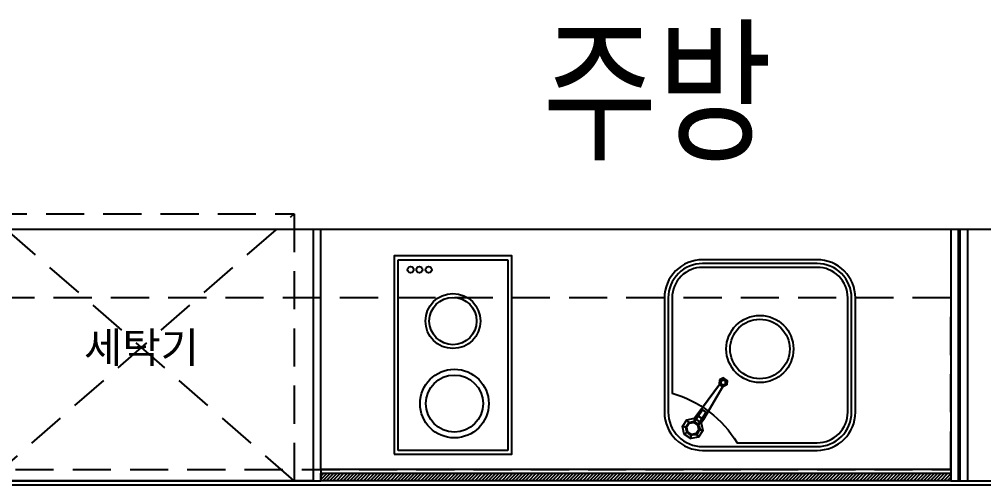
# Model space of a CAD drawing. Header units: millimetres. Extents: x 0 to 1390178, y 0 to 110113.
# Drawn here: x 703112 to 705638, y 22721 to 23941 of the extents above; entities that cross this region are included whole.
import ezdxf
from ezdxf.enums import TextEntityAlignment as Align
from ezdxf.xclip import XClip

# ---------------------------------------------------------------- set-up
doc = ezdxf.new("R2010")
doc.units = ezdxf.units.MM
doc.header["$LTSCALE"] = 100
doc.header["$XCLIPFRAME"] = 0
doc.linetypes.add('X - 단위세대 확장형$0$HID', pattern=[1.5, 1, -0.5])
for name, color, linetype in [('AA-XXXX-TEXT', 3, 'Continuous'), ('SYM', 7, 'Continuous'), ('X - 단위세대 확장형$0$AA-WAXM-CONC', 2, 'Continuous'), ('X - 단위세대 확장형$0$F-KIT', 6, 'Continuous'), ('X - 단위세대 확장형$0$X-25$0$AA-FFXM-KICH', 4, 'Continuous'), ('X - 단위세대 확장형$0$X-25$0$AA-XXXX-FINL', 6, 'Continuous')]:
    doc.layers.add(name, color=color, linetype=linetype)
doc.layers.add('X - 단위세대 확장형$0$A-MC', color=171, linetype='Continuous', plot=False)
doc.layers.add('X - 단위세대 확장형$0$DEFPOINT', color=163, linetype='Continuous', plot=False)
doc.styles.add('HAUD01', font='Dotum.ttf')
doc.styles.add('X - 단위세대 확장형$0$X-55$0$맑은 고딕', font='malgun.ttf')

# ---------------------------------------------------------------- blocks, each defined once
blk = doc.blocks.new('X - 단위세대 확장형$0$X-25$0$C14E34527')
at = {"layer": 'X - 단위세대 확장형$0$X-25$0$AA-FFXM-KICH', "color": 8, "linetype": 'Continuous', "ltscale": 0.5}
blk.add_line((87.2, 116.4), (65.1, 83.1), dxfattribs=at)
for points in [[(112.8, 147.5), (116.9, 127.2), (105.5, 109.9), (85.2, 105.8), (67.9, 117.2), (63.8, 137.5), (75.2, 154.8), (95.5, 158.9)], [(103.8, 141.4), (106.3, 129.3), (99.4, 118.9), (87.2, 116.4), (76.9, 123.3), (74.4, 135.5), (81.2, 145.8), (93.4, 148.3)], [(103.8, 141.4), (106.3, 129.3), (99.4, 118.9), (87.2, 116.4), (76.9, 123.3), (74.4, 135.5), (81.2, 145.8), (93.4, 148.3)]]:
    blk.add_lwpolyline(points, close=True, dxfattribs=at)
blk.add_circle((89.7, 132.3), 18, dxfattribs=at)
for points in [[(75.2, 154.8), (81.2, 145.8), (74.4, 135.5), (63.8, 137.5)], [(95.5, 158.9), (93.4, 148.3), (81.2, 145.8), (75.2, 154.8)], [(112.8, 147.5), (95.5, 158.9), (93.4, 148.3), (103.8, 141.4)], [(67.9, 117.2), (63.8, 137.5), (74.4, 135.5), (76.9, 123.3)], [(105.5, 109.9), (99.4, 118.9), (106.3, 129.3), (116.9, 127.2)], [(116.9, 127.2), (106.3, 129.3), (103.8, 141.4), (112.8, 147.5)], [(79.6, 97.5), (62.4, 108.9), (11.5, 22.7), (20.1, 16.9)], [(11.5, 22.7), (11.5, 22.7), (62.4, 108.9)], [(11.5, 22.7), (62.4, 108.9), (79.6, 97.5), (20.1, 16.9)], [(76.9, 123.3), (87.2, 116.4), (65.1, 83.1), (54.8, 89.9)], [(65.1, 83.1), (54.8, 89.9), (76.9, 123.3), (87.2, 116.4)], [(54.8, 89.9), (76.9, 123.3), (76.9, 123.3), (54.8, 89.9)], [(67.9, 117.2), (62.4, 108.9), (62.4, 108.9), (76.9, 123.3)], [(62.4, 108.9), (76.9, 123.3), (87.2, 116.4), (79.6, 97.5)], [(67.9, 117.2), (62.4, 108.9), (79.6, 97.5), (85.2, 105.8)], [(87.2, 116.4), (65.1, 83.1), (87.2, 116.4)], [(85.2, 105.8), (87.2, 116.4), (76.9, 123.3), (67.9, 117.2)], [(79.6, 97.5), (85.2, 105.8), (87.2, 116.4), (79.6, 97.5)], [(105.5, 109.9), (85.2, 105.8), (87.2, 116.4), (99.4, 118.9)], [(20.1, 16.9), (20.1, 16.9), (79.6, 97.5)], [(0.7, 17.8), (4.5, 15.3), (4.1, 8.4), (0, 6.3)], [(0, 6.3), (9.6, 0), (9.9, 4.6), (4.1, 8.4)], [(19.9, 5.1), (16, 7.7), (9.9, 4.6), (9.6, 0)], [(10.7, 18.3), (11.5, 22.7), (20.1, 16.9), (16.4, 14.5)], [(11.5, 22.7), (11, 22.9), (20.6, 16.6), (20.1, 16.9)]]:
    blk.add_3dface(points, dxfattribs=at)
for points, invisible_edges in [([(93.4, 148.3), (81.2, 145.8), (74.4, 135.5), (76.9, 123.3)], 8), ([(103.8, 141.4), (93.4, 148.3), (76.9, 123.3), (87.2, 116.4)], 10), ([(87.2, 116.4), (99.4, 118.9), (106.3, 129.3), (103.8, 141.4)], 8), ([(4.5, 15.3), (0.7, 17.8), (11, 22.9), (11.5, 22.7)], 8), ([(4.5, 15.3), (4.1, 8.4), (9.9, 4.6), (16, 7.7)], 8), ([(11.5, 22.7), (11.5, 22.7), (10.7, 18.3), (4.5, 15.3)], 8), ([(16, 7.7), (16.4, 14.5), (10.7, 18.3), (4.5, 15.3)], 8), ([(16.4, 14.5), (16, 7.7), (19.9, 5.1), (20.6, 16.6)], 8), ([(20.6, 16.6), (20.1, 16.9), (20.1, 16.9), (16.4, 14.5)], 8)]:
    blk.add_3dface(points, dxfattribs=dict(at, invisible_edges=invisible_edges))
blk = doc.blocks.new('X - 단위세대 확장형$0$X-25$0$C3F035890')
at = {"layer": 'X - 단위세대 확장형$0$X-25$0$AA-FFXM-KICH', "color": 8, "linetype": 'ByBlock', "ltscale": 2}
for points in [[(100, 221.3), (400, 221.3, 0.414214), (500, 321.3), (500, 621.3, 0.414214), (400, 721.3), (100, 721.3, 0.414214), (0, 621.3), (0, 321.3, 0.414214)], [(100, 231.3), (400, 231.3, 0.414214), (490, 321.3), (490, 621.3, 0.414214), (400, 711.3), (100, 711.3, 0.414214), (10, 621.3), (10, 321.3, 0.414214)], [(100, 241.3), (400, 241.3, 0.414214), (480, 321.3), (480, 571.3, -0.18912), (309.6, 701.3), (100, 701.3, 0.414214), (20, 621.3), (20, 321.3, 0.414214)]]:
    blk.add_lwpolyline(points, format="xyb", close=True, dxfattribs=at)
for radius in [88, 78]:
    blk.add_circle((250, 455.4), radius, dxfattribs=at)
at = {"layer": 'X - 단위세대 확장형$0$X-25$0$AA-FFXM-KICH', "linetype": 'ByBlock', "ltscale": 2}
blk.add_blockref('X - 단위세대 확장형$0$X-25$0$C14E34527', (335.7, 531.4), dxfattribs=at)
blk = doc.blocks.new('X - 단위세대 확장형$0$X-25$0$C4E620756')
at = {"layer": 'X - 단위세대 확장형$0$X-25$0$AA-XXXX-FINL', "color": 8}
for p, q in [((10, 10), (10, 510)), ((10, 10), (10, 510)), ((10, 510), (298, 510)), ((298, 510), (298, 10)), ((298, 510), (298, 10)), ((298, 10), (10, 10))]:
    blk.add_line(p, q, dxfattribs=at)
blk.add_lwpolyline([(308, 520), (0, 520), (0, 0), (308, 0)], close=True, dxfattribs=at)
blk.add_lwpolyline([(308, 520), (0, 520), (0, 0), (308, 0)], close=True, dxfattribs=at)
for centre, radius in [((150.2, 387.2), 89.9), ((150.2, 387.2), 89.9), ((150.2, 387.2), 74.9), ((150.2, 387.2), 74.9), ((154, 170.8), 72), ((154, 170.8), 62), ((217.8, 36.2), 8.02), ((241.9, 36.2), 8.02), ((265.2, 36.2), 8.02)]:
    blk.add_circle(centre, radius, dxfattribs=at)
blk = doc.blocks.new('X - 단위세대 확장형$0$A$C23D95991')
at = {"layer": 'X - 단위세대 확장형$0$F-KIT', "color": 8, "linetype": 'X - 단위세대 확장형$0$HID'}
for p, q in [((-400, -350), (400, 350)), ((400, -350), (-400, 350))]:
    blk.add_line(p, q, dxfattribs=at)
blk.add_lwpolyline([(-400, -350), (-400, 350), (400, 350), (400, -350)], close=True, dxfattribs=at)
at = {"layer": 'X - 단위세대 확장형$0$DEFPOINT', "style": 'X - 단위세대 확장형$0$X-55$0$맑은 고딕'}
blk.add_text('세탁기', height=80, dxfattribs=at).set_placement((0, 0), align=Align.MIDDLE_CENTER)
blk = doc.blocks.new('X - 단위세대 확장형$0$A$C11416124')
at = {"layer": 'X - 단위세대 확장형$0$X-25$0$AA-XXXX-FINL'}
h = blk.add_hatch(dxfattribs=at)
h.set_pattern_fill('ANSI31', color=5, scale=50, angle=810)
h.set_pattern_definition([(135, (-3018850.9825, -1303725.2134), (-4.419417382, -4.419417382), [])])
h.paths.add_polyline_path([(6999.4, 5298.8), (6999.4, 3648.8), (6979.4, 3648.8), (6979.4, 5298.8)])
at = {"layer": 'X - 단위세대 확장형$0$A-MC'}
for p, q in [((6999.4, 5298.8), (6999.4, 9671.3)), ((6969.4, 5298.8), (6999.4, 5298.8)), ((6969.4, 5298.8), (6969.4, 3648.8)), ((6969.4, 3648.8), (6999.4, 3648.8)), ((6999.4, 988.9), (6999.4, 3648.8))]:
    blk.add_line(p, q, dxfattribs=at)
at = {"layer": 'X - 단위세대 확장형$0$AA-WAXM-CONC'}
blk.add_line((7009.4, 1308.8), (7009.4, 9448.8), dxfattribs=at)
at = {"layer": 'X - 단위세대 확장형$0$F-KIT'}
for p, q in [((6339.4, 5298.8), (6339.4, 7828.8)), ((6999.4, 5343.8), (6339.4, 5343.8)), ((6999.4, 5323.8), (6339.4, 5323.8)), ((6999.4, 5318.8), (6339.4, 5318.8)), ((6339.4, 3628.8), (6339.4, 3648.8))]:
    blk.add_line(p, q, dxfattribs=at)
at = {"layer": 'X - 단위세대 확장형$0$F-KIT', "elevation": 0}
for points in [[(6969.4, 3648.8), (6339.4, 3648.8), (6339.4, 5298.8), (6969.4, 5298.8)], [(6999.4, 2548.8), (6339.4, 2548.8), (6339.4, 3628.8), (6999.4, 3628.8)]]:
    blk.add_lwpolyline(points, close=True, dxfattribs=at)
at = {"layer": 'X - 단위세대 확장형$0$F-KIT', "color": 5, "linetype": 'X - 단위세대 확장형$0$HID', "elevation": 0}
blk.add_lwpolyline([(6519.4, 2548.8), (6969.4, 2548.8), (6969.4, 5298.8), (6519.4, 5298.8)], close=True, dxfattribs=at)
at = {"layer": 'X - 단위세대 확장형$0$X-25$0$AA-XXXX-FINL', "color": 5, "elevation": 0}
blk.add_lwpolyline([(6999.4, 5298.8), (6999.4, 3648.8), (6979.4, 3648.8), (6979.4, 5298.8), (6999.4, 5298.8)], dxfattribs=at)
at = {"rotation": 90}
blk.add_blockref('X - 단위세대 확장형$0$A$C23D95991', (6649.4, 3178.8), dxfattribs=at)
at = {"layer": 'X - 단위세대 확장형$0$X-25$0$AA-XXXX-FINL', "linetype": 'ByBlock', "ltscale": 2, "zscale": -1, "rotation": 270}
for name, p in [('X - 단위세대 확장형$0$X-25$0$C3F035890', (6198.1, 5048.8)), ('X - 단위세대 확장형$0$X-25$0$C4E620756', (6409.4, 4148.8))]:
    blk.add_blockref(name, p, dxfattribs=at)
blk = doc.blocks.new('X - 단위세대 확장형', base_point=(-475.4, -286.7))
ref = blk.add_blockref('X - 단위세대 확장형$0$A$C11416124', (47503.2, 45622.5), dxfattribs=dict(rotation=270))
XClip(ref).set_block_clipping_path([(4389.4068502223, 988.9141629766), (7109.4068502223, 9671.3150731698)])
blk = doc.blocks.new('20220114_기준층 실명')
at = {"layer": 'AA-XXXX-TEXT', "style": 'HAUD01', "width": 0.8}
blk.add_text('주방', height=300, dxfattribs=at).set_placement((-30755.5, 6443), align=Align.MIDDLE_CENTER)

msp = doc.modelspace()

# ---------------------------------------------------------------- block references
at = {"layer": 'SYM'}
ref = msp.add_blockref('X - 단위세대 확장형', (652274.7, -16179.1), dxfattribs=at)
XClip(ref).set_block_clipping_path([(27286.2339647645, 22495.2025850526), (88213.6007378809, 68689.6277392105)])

# ---------------------------------------------------------------- next in the draw order: block references
at = {"layer": 'AA-XXXX-TEXT'}
msp.add_blockref('20220114_기준층 실명', (735539.4, 17309.8), dxfattribs=at)

doc.saveas('drawing.dxf')
